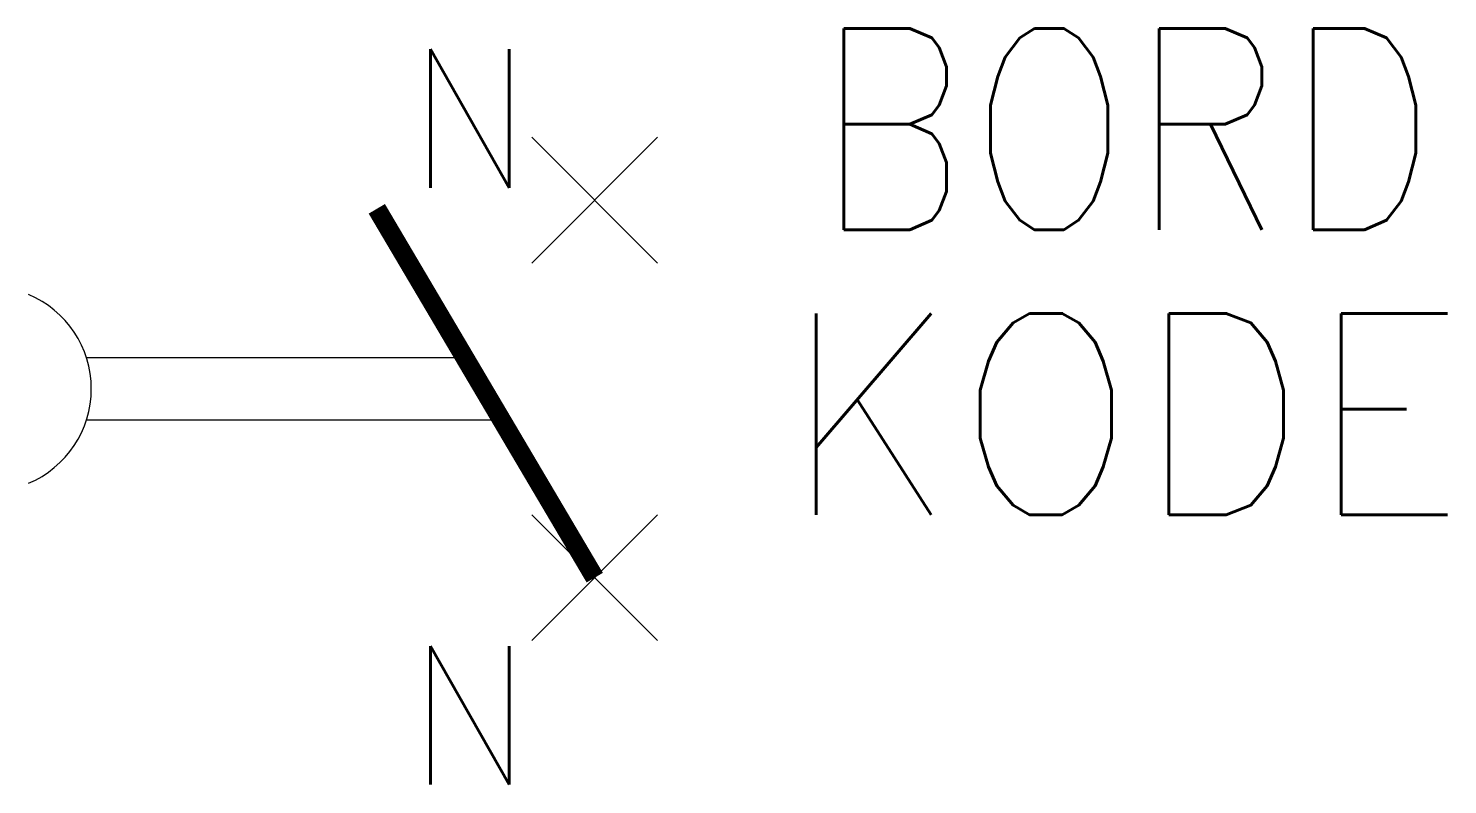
# Model space of a CAD drawing. Extents: x 188.7 to 211.2, y 83.7 to 95.7.
import ezdxf
from ezdxf.enums import TextEntityAlignment as Align

# ---------------------------------------------------------------- set-up
doc = ezdxf.new("R2010")
doc.units = 0
doc.header["$LTSCALE"] = 6
doc.header["$PDMODE"] = 3
doc.linetypes.add('DASHED', pattern=[0])
for name, color, linetype in [('1', 7, 'CONTINUOUS'), ('10', 1, 'DASHED'), ('11', 3, 'DASHED'), ('12', 2, 'DASHED'), ('C', 7, 'CONTINUOUS')]:
    doc.layers.add(name, color=color, linetype=linetype)
doc.styles.get("Standard").update_dxf_attribs({"font": 'simplex', "width": 0.85})

msp = doc.modelspace()

# ---------------------------------------------------------------- linework, layer by layer
at = {"layer": '1', "color": 0}
for p, q in [((189.593, 90.5), (195.651, 90.5)), ((196.229, 89.5), (189.593, 89.5))]:
    msp.add_line(p, q, dxfattribs=at)
at = {"layer": '1', "color": 0, "const_width": 0.3}
msp.add_lwpolyline([(197.672, 87), (194.209, 92.861)], dxfattribs=at)
at = {"layer": '1', "color": 0}
msp.add_arc((188.047, 90), 1.625, 292.6199, 67.3801, dxfattribs=at)
at = {"layer": 'C', "color": 0}
for p in [(197.672, 93), (197.672, 87)]:
    msp.add_point(p, dxfattribs=at)

# ---------------------------------------------------------------- texts
at = {"layer": '10', "color": 0, "width": 0.95}
for p in [(196.672, 93.197), (196.672, 83.711)]:
    msp.add_attdef('N', text='', height=2.2, dxfattribs=at).set_placement(p, align=Align.RIGHT)
at = {"layer": '11', "color": 0, "width": 0.85}
msp.add_attdef('BORD', (201.163, 92.528), '', height=3.2, dxfattribs=at)
at = {"layer": '12', "color": 0, "width": 0.95}
msp.add_attdef('KODE', (200.672, 88), '-K', height=3.2, dxfattribs=at)

doc.saveas('drawing.dxf')
